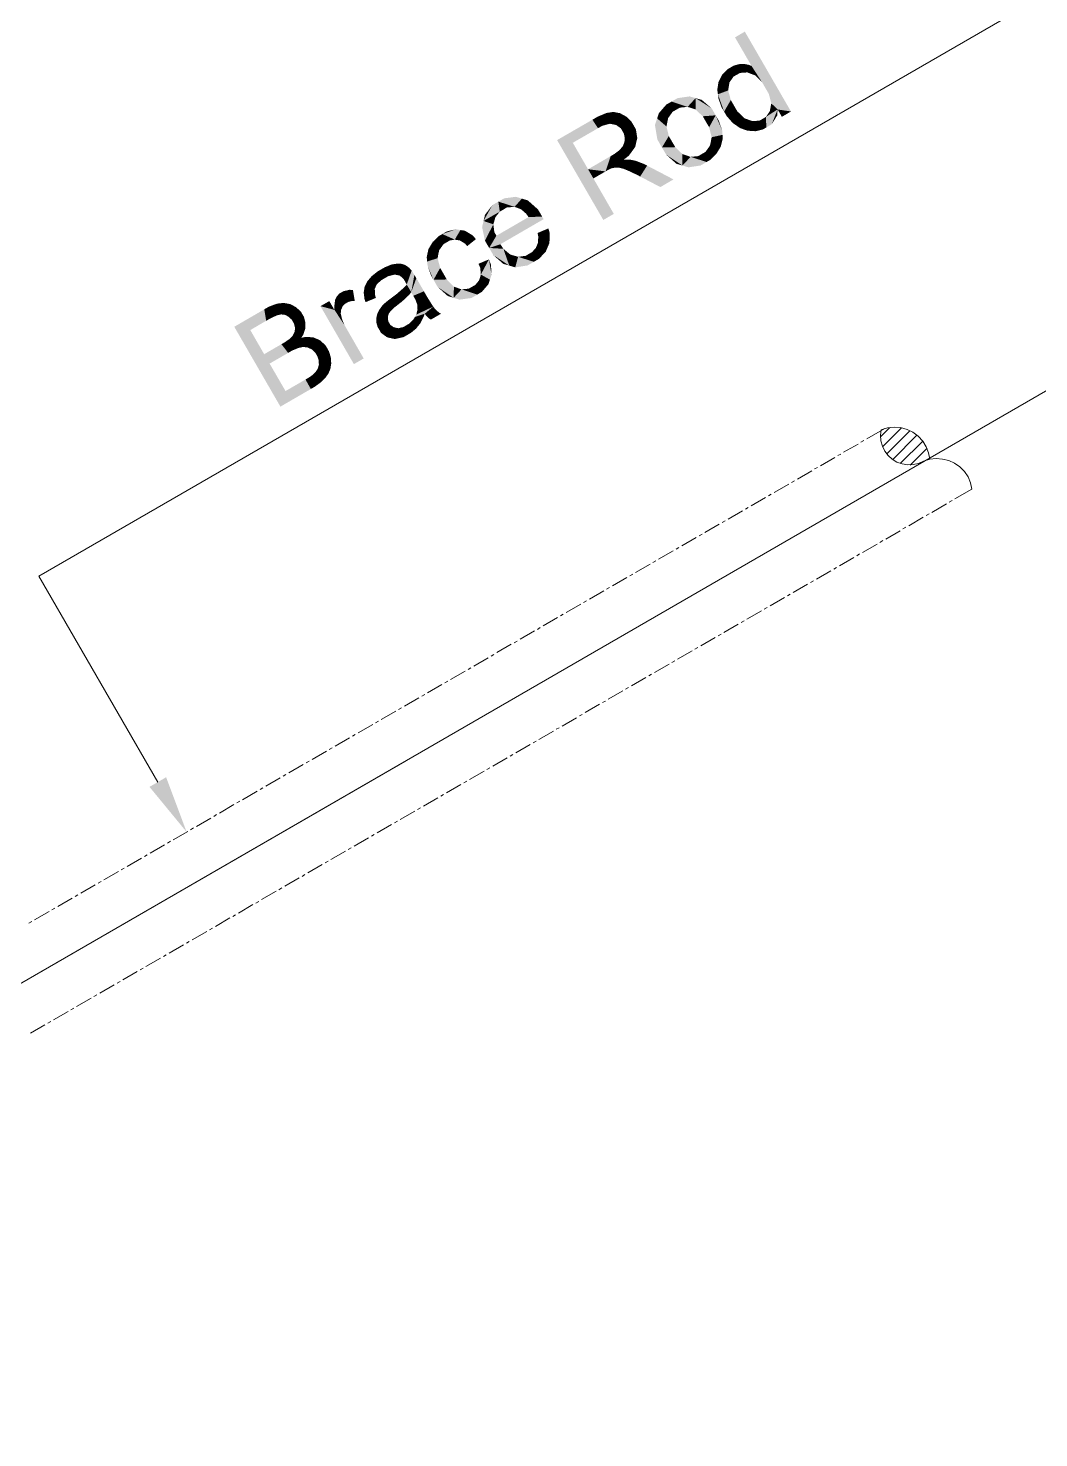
# Model space of a CAD drawing. Header units: millimetres. Extents: x 2 to 579, y 1 to 405.
# Drawn here: x 202.01 to 211.48, y 100.54 to 113.74 of the extents above; entities that cross this region are included whole.
import ezdxf

# ---------------------------------------------------------------- set-up
doc = ezdxf.new("R2010")
doc.units = ezdxf.units.MM
doc.linetypes.add('XKITLINE00', pattern=[0])
doc.layers.add('LinkedObject', color=7, linetype='Continuous', lineweight=0)

# ---------------------------------------------------------------- blocks, each defined once
blk = doc.blocks.new('*A4')
at = {"layer": 'LinkedObject'}
for color, points in [(7, [(208.725, 113.712), (208.788, 113.39), (208.633, 113.658)]), (7, [(208.725, 113.712), (208.889, 113.234), (208.788, 113.39)]), (7, [(208.889, 113.234), (208.725, 113.712), (209.157, 112.964)]), (7, [(208.669, 113.407), (208.68, 113.325), (208.62, 113.393)]), (7, [(208.694, 113.408), (208.68, 113.325), (208.669, 113.407)]), (7, [(208.694, 113.408), (208.748, 113.33), (208.68, 113.325)]), (7, [(208.719, 113.409), (208.748, 113.33), (208.694, 113.408)]), (7, [(208.766, 113.4), (208.748, 113.33), (208.719, 113.409)]), (7, [(208.788, 113.39), (208.748, 113.33), (208.766, 113.4)]), (7, [(208.581, 113.235), (208.478, 113.24), (208.495, 113.273)]), (7, [(208.512, 113.307), (208.618, 113.29), (208.495, 113.273)]), (7, [(208.495, 113.273), (208.618, 113.29), (208.581, 113.235)]), (7, [(208.562, 113.359), (208.618, 113.29), (208.512, 113.307)]), (7, [(208.595, 113.378), (208.618, 113.29), (208.562, 113.359)]), (7, [(208.62, 113.393), (208.68, 113.325), (208.595, 113.378)]), (7, [(208.595, 113.378), (208.68, 113.325), (208.648, 113.307)]), (7, [(208.618, 113.29), (208.595, 113.378), (208.648, 113.307)]), (7, [(208.748, 113.33), (208.788, 113.39), (208.784, 113.316)]), (7, [(208.784, 113.316), (208.788, 113.39), (208.82, 113.303)]), (7, [(208.788, 113.39), (208.889, 113.234), (208.82, 113.303)]), (7, [(208.478, 113.24), (208.575, 113.198), (208.467, 113.166)]), (7, [(208.467, 113.166), (208.575, 113.198), (208.473, 113.125)]), (7, [(208.473, 113.125), (208.575, 113.198), (208.569, 113.161)]), (7, [(208.569, 113.161), (208.531, 112.963), (208.473, 113.125)]), (7, [(208.575, 113.198), (208.478, 113.24), (208.581, 113.235)]), (7, [(208.594, 113.071), (208.531, 112.963), (208.569, 113.161)]), (7, [(208.889, 113.234), (209.157, 112.964), (208.921, 113.178)]), (7, [(208.921, 113.178), (209.157, 112.964), (208.95, 113.128)]), (7, [(208.039, 113.057), (207.904, 112.899), (207.989, 113.028)]), (7, [(208.049, 112.961), (207.904, 112.899), (208.039, 113.057)]), (7, [(207.989, 113.028), (207.904, 112.899), (207.921, 112.949)]), (7, [(208.208, 113.105), (208.039, 113.057), (208.095, 113.089)]), (7, [(208.264, 113.089), (208.039, 113.057), (208.208, 113.105)]), (7, [(208.189, 113.007), (208.039, 113.057), (208.264, 113.089)]), (7, [(208.039, 113.057), (208.117, 113), (208.083, 112.981)]), (7, [(208.117, 113), (208.039, 113.057), (208.189, 113.007)]), (7, [(208.049, 112.961), (208.039, 113.057), (208.083, 112.981)]), (7, [(208.189, 113.007), (208.264, 113.089), (208.227, 112.995)]), (7, [(208.264, 113.089), (208.265, 112.982), (208.227, 112.995)]), (7, [(208.415, 112.993), (208.264, 113.089), (208.321, 113.073)]), (7, [(208.452, 112.928), (208.264, 113.089), (208.415, 112.993)]), (7, [(208.331, 112.919), (208.264, 113.089), (208.452, 112.928)]), (7, [(208.265, 112.982), (208.264, 113.089), (208.331, 112.919)]), (7, [(208.473, 113.125), (208.531, 112.963), (208.478, 113.085)]), (7, [(208.478, 113.085), (208.531, 112.963), (208.507, 113.003)]), (7, [(208.531, 112.963), (208.594, 113.071), (208.625, 113.017)]), (7, [(208.655, 112.965), (208.531, 112.963), (208.625, 113.017)]), (7, [(208.95, 113.128), (209.157, 112.964), (208.973, 113.04)]), (7, [(209.032, 112.983), (208.959, 112.967), (208.966, 113.004)]), (7, [(208.973, 113.04), (209.032, 112.983), (208.966, 113.004)]), (7, [(208.973, 113.04), (209.157, 112.964), (209.032, 112.983)]), (7, [(207.35, 112.807), (206.967, 112.696), (207.298, 112.887)]), (7, [(207.462, 112.955), (207.298, 112.887), (207.43, 112.95)]), (7, [(207.462, 112.849), (207.298, 112.887), (207.462, 112.955)]), (7, [(207.43, 112.95), (207.298, 112.887), (207.348, 112.916)]), (7, [(207.298, 112.887), (207.392, 112.831), (207.35, 112.807)]), (7, [(207.392, 112.831), (207.298, 112.887), (207.462, 112.849)]), (7, [(207.494, 112.96), (207.491, 112.843), (207.462, 112.955)]), (7, [(207.462, 112.955), (207.491, 112.843), (207.462, 112.849)]), (7, [(207.491, 112.843), (207.494, 112.96), (207.521, 112.837)]), (7, [(207.586, 112.932), (207.494, 112.96), (207.556, 112.948)]), (7, [(207.521, 112.837), (207.494, 112.96), (207.586, 112.932)]), (7, [(207.586, 112.932), (207.565, 112.805), (207.521, 112.837)]), (7, [(207.616, 112.915), (207.565, 112.805), (207.586, 112.932)]), (7, [(207.664, 112.868), (207.565, 112.805), (207.616, 112.915)]), (7, [(207.904, 112.899), (207.949, 112.627), (207.883, 112.838)]), (7, [(208.007, 112.902), (207.904, 112.899), (208.049, 112.961)]), (7, [(207.904, 112.899), (208.007, 112.902), (207.999, 112.863)]), (7, [(207.991, 112.824), (207.949, 112.627), (207.904, 112.899)]), (7, [(207.991, 112.824), (207.904, 112.899), (207.999, 112.863)]), (7, [(208.331, 112.919), (208.452, 112.928), (208.36, 112.869)]), (7, [(208.452, 112.928), (208.391, 112.816), (208.36, 112.869)]), (7, [(208.391, 112.816), (208.452, 112.928), (208.414, 112.723)]), (7, [(208.414, 112.723), (208.452, 112.928), (208.516, 112.745)]), (7, [(208.514, 112.784), (208.452, 112.928), (208.482, 112.876)]), (7, [(208.516, 112.745), (208.452, 112.928), (208.514, 112.784)]), (7, [(208.531, 112.963), (208.655, 112.965), (208.555, 112.921)]), (7, [(208.555, 112.921), (208.655, 112.965), (208.612, 112.856)]), (7, [(208.612, 112.856), (208.655, 112.965), (208.646, 112.833)]), (7, [(208.646, 112.833), (208.655, 112.965), (208.722, 112.9)]), (7, [(208.722, 112.9), (208.75, 112.784), (208.646, 112.833)]), (7, [(208.759, 112.887), (208.75, 112.784), (208.722, 112.9)]), (7, [(208.75, 112.784), (208.759, 112.887), (208.787, 112.782)]), (7, [(208.787, 112.782), (208.759, 112.887), (208.796, 112.874)]), (7, [(208.796, 112.874), (208.927, 112.815), (208.787, 112.782)]), (7, [(208.862, 112.878), (208.927, 112.815), (208.796, 112.874)]), (7, [(208.927, 112.815), (208.862, 112.878), (208.892, 112.895)]), (7, [(208.922, 112.913), (208.927, 112.815), (208.892, 112.895)]), (7, [(208.922, 112.913), (209.032, 112.983), (208.927, 112.815)]), (7, [(208.959, 112.967), (209.032, 112.983), (208.922, 112.913)]), (7, [(208.927, 112.815), (209.032, 112.983), (208.977, 112.844)]), (7, [(208.977, 112.844), (209.032, 112.983), (209.029, 112.928)]), (7, [(209.032, 112.983), (209.157, 112.964), (209.072, 112.914)]), (7, [(207.114, 112.671), (206.967, 112.696), (207.35, 112.807)]), (7, [(207.682, 112.837), (207.565, 112.805), (207.664, 112.868)]), (7, [(207.565, 112.805), (207.682, 112.837), (207.58, 112.778)]), (7, [(207.682, 112.837), (207.591, 112.76), (207.58, 112.778)]), (7, [(207.591, 112.76), (207.682, 112.837), (207.6, 112.721)]), (7, [(207.6, 112.721), (207.682, 112.837), (207.708, 112.673)]), (7, [(207.718, 112.715), (207.682, 112.837), (207.705, 112.797)]), (7, [(207.708, 112.673), (207.682, 112.837), (207.718, 112.715)]), (7, [(207.883, 112.838), (207.949, 112.627), (207.906, 112.702)]), (7, [(208.013, 112.734), (207.949, 112.627), (207.991, 112.824)]), (7, [(208.516, 112.745), (208.407, 112.684), (208.414, 112.723)]), (7, [(208.517, 112.706), (208.407, 112.684), (208.516, 112.745)]), (7, [(208.646, 112.833), (208.75, 112.784), (208.679, 112.809)]), (7, [(208.787, 112.782), (208.927, 112.815), (208.825, 112.779)]), (7, [(208.825, 112.779), (208.927, 112.815), (208.895, 112.796)]), (7, [(207.257, 112.423), (207.4, 111.948), (206.967, 112.696)]), (7, [(206.967, 112.696), (207.114, 112.671), (207.257, 112.423)]), (7, [(207.567, 112.621), (207.708, 112.673), (207.552, 112.603)]), (7, [(207.698, 112.631), (207.552, 112.603), (207.708, 112.673)]), (7, [(207.639, 112.55), (207.552, 112.603), (207.698, 112.631)]), (7, [(207.582, 112.639), (207.708, 112.673), (207.567, 112.621)]), (7, [(207.708, 112.673), (207.582, 112.639), (207.598, 112.679)]), (7, [(207.599, 112.7), (207.708, 112.673), (207.598, 112.679)]), (7, [(207.6, 112.721), (207.708, 112.673), (207.599, 112.7)]), (7, [(207.949, 112.627), (208.013, 112.734), (208.043, 112.682)]), (7, [(208.074, 112.63), (207.949, 112.627), (208.043, 112.682)]), (7, [(208.074, 112.63), (208.141, 112.458), (207.949, 112.627)]), (7, [(207.949, 112.627), (208.141, 112.458), (207.989, 112.559)]), (7, [(208.141, 112.565), (208.141, 112.458), (208.074, 112.63)]), (7, [(208.478, 112.6), (208.357, 112.586), (208.399, 112.645)]), (7, [(208.407, 112.684), (208.499, 112.633), (208.399, 112.645)]), (7, [(208.399, 112.645), (208.499, 112.633), (208.478, 112.6)]), (7, [(208.499, 112.633), (208.407, 112.684), (208.517, 112.706)]), (7, [(207.421, 112.403), (207.257, 112.423), (207.469, 112.546)]), (7, [(207.421, 112.403), (207.469, 112.546), (207.44, 112.414)]), (7, [(207.44, 112.414), (207.469, 112.546), (207.469, 112.429)]), (7, [(207.52, 112.439), (207.469, 112.546), (207.503, 112.566)]), (7, [(207.469, 112.429), (207.469, 112.546), (207.478, 112.432)]), (7, [(207.478, 112.432), (207.469, 112.546), (207.491, 112.435)]), (7, [(207.491, 112.435), (207.469, 112.546), (207.52, 112.439)]), (7, [(207.552, 112.603), (207.59, 112.512), (207.503, 112.566)]), (7, [(207.52, 112.439), (207.503, 112.566), (207.535, 112.438)]), (7, [(207.503, 112.566), (207.59, 112.512), (207.535, 112.438)]), (7, [(207.535, 112.438), (207.59, 112.512), (207.55, 112.437)]), (7, [(207.59, 112.512), (207.59, 112.427), (207.55, 112.437)]), (7, [(207.59, 112.512), (207.552, 112.603), (207.639, 112.55)]), (7, [(207.615, 112.514), (207.59, 112.427), (207.59, 112.512)]), (7, [(207.59, 112.427), (207.615, 112.514), (207.614, 112.417)]), (7, [(207.614, 112.417), (207.615, 112.514), (207.638, 112.407)]), (7, [(207.671, 112.509), (207.615, 112.514), (207.655, 112.512)]), (7, [(207.638, 112.407), (207.615, 112.514), (207.671, 112.509)]), (7, [(207.671, 112.509), (207.704, 112.376), (207.638, 112.407)]), (7, [(207.704, 112.502), (207.704, 112.376), (207.671, 112.509)]), (7, [(207.774, 112.475), (207.704, 112.376), (207.704, 112.502)]), (7, [(207.704, 112.376), (207.774, 112.475), (207.745, 112.355)]), (7, [(207.745, 112.355), (207.774, 112.475), (207.81, 112.457)]), (7, [(207.989, 112.559), (208.141, 112.458), (208.085, 112.474)]), (7, [(208.141, 112.458), (208.141, 112.565), (208.179, 112.552)]), (7, [(208.217, 112.539), (208.141, 112.458), (208.179, 112.552)]), (7, [(208.217, 112.539), (208.367, 112.491), (208.141, 112.458)]), (7, [(208.141, 112.458), (208.367, 112.491), (208.197, 112.441)]), (7, [(208.197, 112.441), (208.367, 112.491), (208.31, 112.458)]), (7, [(208.289, 112.546), (208.367, 112.491), (208.217, 112.539)]), (7, [(208.367, 112.491), (208.289, 112.546), (208.323, 112.566)]), (7, [(208.357, 112.586), (208.367, 112.491), (208.323, 112.566)]), (7, [(208.458, 112.566), (208.357, 112.586), (208.478, 112.6)]), (7, [(208.402, 112.511), (208.357, 112.586), (208.458, 112.566)]), (7, [(208.367, 112.491), (208.357, 112.586), (208.402, 112.511)]), (7, [(207.257, 112.423), (207.307, 112.337), (207.4, 111.948)]), (7, [(207.307, 112.337), (207.257, 112.423), (207.421, 112.403)]), (7, [(207.745, 112.355), (207.81, 112.457), (207.934, 112.256)]), (7, [(207.934, 112.256), (207.81, 112.457), (208.057, 112.328)]), (7, [(207.4, 111.948), (207.307, 112.337), (207.498, 112.005)]), (7, [(206.417, 112.12), (206.278, 111.939), (206.361, 112.087)]), (7, [(206.43, 112.026), (206.278, 111.939), (206.417, 112.12)]), (7, [(206.361, 112.087), (206.278, 111.939), (206.292, 111.997)]), (7, [(206.582, 112.165), (206.417, 112.12), (206.472, 112.151)]), (7, [(206.637, 112.148), (206.417, 112.12), (206.582, 112.165)]), (7, [(206.569, 112.071), (206.417, 112.12), (206.637, 112.148)]), (7, [(206.417, 112.12), (206.496, 112.065), (206.462, 112.044)]), (7, [(206.496, 112.065), (206.417, 112.12), (206.569, 112.071)]), (7, [(206.43, 112.026), (206.417, 112.12), (206.462, 112.044)]), (7, [(206.569, 112.071), (206.637, 112.148), (206.606, 112.057)]), (7, [(206.637, 112.148), (206.63, 112.048), (206.606, 112.057)]), (7, [(206.63, 112.048), (206.637, 112.148), (206.677, 112.007)]), (7, [(206.788, 112.047), (206.637, 112.148), (206.693, 112.131)]), (7, [(206.677, 112.007), (206.637, 112.148), (206.788, 112.047)]), (7, [(206.389, 111.974), (206.278, 111.939), (206.43, 112.026)]), (7, [(206.38, 111.941), (206.278, 111.939), (206.389, 111.974)]), (7, [(206.829, 111.976), (206.331, 111.686), (206.827, 111.98)]), (7, [(206.398, 111.8), (206.827, 111.98), (206.331, 111.686)]), (7, [(206.836, 111.963), (206.331, 111.686), (206.829, 111.976)]), (7, [(206.84, 111.955), (206.331, 111.686), (206.836, 111.963)]), (7, [(206.436, 111.721), (206.331, 111.686), (206.84, 111.955)]), (7, [(206.7, 111.975), (206.827, 111.98), (206.398, 111.8)]), (7, [(206.677, 112.007), (206.788, 112.047), (206.7, 111.975)]), (7, [(206.827, 111.98), (206.7, 111.975), (206.788, 112.047)]), (7, [(205.892, 111.816), (205.904, 111.722), (205.857, 111.796)]), (7, [(206.021, 111.861), (205.892, 111.816), (205.936, 111.841)]), (7, [(206.062, 111.854), (205.892, 111.816), (206.021, 111.861)]), (7, [(206.009, 111.764), (205.892, 111.816), (206.062, 111.854)]), (7, [(205.892, 111.816), (205.962, 111.756), (205.939, 111.742)]), (7, [(205.962, 111.756), (205.892, 111.816), (206.009, 111.764)]), (7, [(205.904, 111.722), (205.892, 111.816), (205.939, 111.742)]), (7, [(206.009, 111.764), (206.062, 111.854), (206.033, 111.76)]), (7, [(206.062, 111.854), (206.057, 111.756), (206.033, 111.76)]), (7, [(206.057, 111.756), (206.062, 111.854), (206.104, 111.727)]), (7, [(206.175, 111.805), (206.062, 111.854), (206.103, 111.848)]), (7, [(206.207, 111.769), (206.062, 111.854), (206.175, 111.805)]), (7, [(206.104, 111.727), (206.062, 111.854), (206.207, 111.769)]), (7, [(206.278, 111.939), (206.291, 111.754), (206.265, 111.881)]), (7, [(206.278, 111.939), (206.38, 111.941), (206.37, 111.907)]), (7, [(206.37, 111.907), (206.291, 111.754), (206.278, 111.939)]), (7, [(206.379, 111.837), (206.291, 111.754), (206.37, 111.907)]), (7, [(206.291, 111.754), (206.379, 111.837), (206.398, 111.8)]), (7, [(206.886, 111.869), (206.791, 111.791), (206.784, 111.826)]), (7, [(206.787, 111.732), (206.886, 111.869), (206.895, 111.732)]), (7, [(206.791, 111.791), (206.886, 111.869), (206.787, 111.732)]), (7, [(206.895, 111.732), (206.886, 111.869), (206.899, 111.821)]), (7, [(205.863, 111.665), (205.762, 111.675), (205.782, 111.708)]), (7, [(205.802, 111.742), (205.904, 111.722), (205.782, 111.708)]), (7, [(205.782, 111.708), (205.904, 111.722), (205.863, 111.665)]), (7, [(205.857, 111.796), (205.904, 111.722), (205.802, 111.742)]), (7, [(206.104, 111.727), (206.207, 111.769), (206.126, 111.704)]), (7, [(206.398, 111.8), (206.331, 111.686), (206.291, 111.754)]), (7, [(206.464, 111.678), (206.331, 111.686), (206.436, 111.721)]), (7, [(206.331, 111.686), (206.519, 111.521), (206.369, 111.62)]), (7, [(206.464, 111.678), (206.519, 111.521), (206.331, 111.686)]), (7, [(206.731, 111.646), (206.878, 111.692), (206.75, 111.556)]), (7, [(206.767, 111.685), (206.878, 111.692), (206.731, 111.646)]), (7, [(206.75, 111.556), (206.878, 111.692), (206.797, 111.584)]), (7, [(206.777, 111.708), (206.895, 111.732), (206.767, 111.685)]), (7, [(206.878, 111.692), (206.767, 111.685), (206.895, 111.732)]), (7, [(206.787, 111.732), (206.895, 111.732), (206.777, 111.708)]), (7, [(206.797, 111.584), (206.878, 111.692), (206.861, 111.651)]), (7, [(205.762, 111.675), (205.855, 111.628), (205.746, 111.6)]), (7, [(205.746, 111.6), (205.855, 111.628), (205.75, 111.559)]), (7, [(205.75, 111.559), (205.855, 111.628), (205.848, 111.59)]), (7, [(205.848, 111.59), (205.81, 111.388), (205.75, 111.559)]), (7, [(205.75, 111.559), (205.81, 111.388), (205.755, 111.517)]), (7, [(205.855, 111.628), (205.762, 111.675), (205.863, 111.665)]), (7, [(205.872, 111.499), (205.81, 111.388), (205.848, 111.59)]), (7, [(206.329, 111.579), (206.247, 111.501), (206.231, 111.538)]), (7, [(206.247, 111.501), (206.329, 111.579), (206.253, 111.437)]), (7, [(206.253, 111.437), (206.329, 111.579), (206.338, 111.389)]), (7, [(206.353, 111.433), (206.329, 111.579), (206.348, 111.528)]), (7, [(206.338, 111.389), (206.329, 111.579), (206.353, 111.433)]), (7, [(206.369, 111.62), (206.519, 111.521), (206.463, 111.537)]), (7, [(206.529, 111.624), (206.519, 111.521), (206.464, 111.678)]), (7, [(206.519, 111.521), (206.529, 111.624), (206.575, 111.504)]), (7, [(206.565, 111.614), (206.575, 111.504), (206.529, 111.624)]), (7, [(206.602, 111.603), (206.575, 111.504), (206.565, 111.614)]), (7, [(206.602, 111.603), (206.75, 111.556), (206.575, 111.504)]), (7, [(206.575, 111.504), (206.75, 111.556), (206.69, 111.522)]), (7, [(206.672, 111.612), (206.75, 111.556), (206.602, 111.603)]), (7, [(206.706, 111.632), (206.75, 111.556), (206.672, 111.612)]), (7, [(206.731, 111.646), (206.75, 111.556), (206.706, 111.632)]), (7, [(205.286, 111.466), (205.209, 111.396), (205.23, 111.421)]), (7, [(205.319, 111.383), (205.209, 111.396), (205.286, 111.466)]), (7, [(205.321, 111.486), (205.386, 111.422), (205.286, 111.466)]), (7, [(205.319, 111.383), (205.286, 111.466), (205.352, 111.402)]), (7, [(205.352, 111.402), (205.286, 111.466), (205.386, 111.422)]), (7, [(205.443, 111.535), (205.321, 111.486), (205.417, 111.531)]), (7, [(205.448, 111.437), (205.321, 111.486), (205.443, 111.535)]), (7, [(205.417, 111.531), (205.321, 111.486), (205.356, 111.506)]), (7, [(205.386, 111.422), (205.321, 111.486), (205.448, 111.437)]), (7, [(205.514, 111.537), (205.443, 111.535), (205.47, 111.539)]), (7, [(205.531, 111.531), (205.443, 111.535), (205.514, 111.537)]), (7, [(205.448, 111.437), (205.443, 111.535), (205.474, 111.431)]), (7, [(205.474, 111.431), (205.443, 111.535), (205.494, 111.427)]), (7, [(205.443, 111.535), (205.53, 111.395), (205.494, 111.427)]), (7, [(205.531, 111.531), (205.53, 111.395), (205.443, 111.535)]), (7, [(205.548, 111.524), (205.53, 111.395), (205.531, 111.531)]), (7, [(205.581, 111.501), (205.53, 111.395), (205.548, 111.524)]), (7, [(205.596, 111.485), (205.53, 111.395), (205.581, 111.501)]), (7, [(205.53, 111.395), (205.596, 111.485), (205.605, 111.474)]), (7, [(205.53, 111.395), (205.605, 111.474), (205.546, 111.367)]), (7, [(205.546, 111.367), (205.605, 111.474), (205.547, 111.365)]), (7, [(205.547, 111.365), (205.605, 111.474), (205.554, 111.353)]), (7, [(205.554, 111.353), (205.605, 111.474), (205.559, 111.343)]), (7, [(205.559, 111.343), (205.605, 111.474), (205.601, 111.272)]), (7, [(205.631, 111.433), (205.601, 111.272), (205.605, 111.474)]), (7, [(205.649, 111.403), (205.601, 111.272), (205.631, 111.433)]), (7, [(205.755, 111.517), (205.81, 111.388), (205.785, 111.432)]), (7, [(205.81, 111.388), (205.872, 111.499), (205.903, 111.445)]), (7, [(205.934, 111.391), (205.81, 111.388), (205.903, 111.445)]), (7, [(206.253, 111.437), (206.338, 111.389), (206.245, 111.41)]), (7, [(205.023, 111.294), (204.944, 111.268), (204.967, 111.281)]), (7, [(205.055, 111.293), (204.944, 111.268), (205.023, 111.294)]), (7, [(205.05, 111.19), (204.944, 111.268), (205.055, 111.293)]), (7, [(205.05, 111.19), (205.055, 111.293), (205.072, 111.19)]), (7, [(205.16, 111.294), (205.173, 111.178), (205.156, 111.269)]), (7, [(205.269, 111.324), (205.16, 111.294), (205.278, 111.344)]), (7, [(205.164, 111.32), (205.278, 111.344), (205.16, 111.294)]), (7, [(205.26, 111.304), (205.16, 111.294), (205.269, 111.324)]), (7, [(205.26, 111.304), (205.173, 111.178), (205.16, 111.294)]), (7, [(205.188, 111.371), (205.278, 111.344), (205.164, 111.32)]), (7, [(205.261, 111.251), (205.173, 111.178), (205.26, 111.304)]), (7, [(205.209, 111.396), (205.278, 111.344), (205.188, 111.371)]), (7, [(205.278, 111.344), (205.209, 111.396), (205.319, 111.383)]), (7, [(205.538, 111.319), (205.601, 111.272), (205.466, 111.256)]), (7, [(205.559, 111.343), (205.601, 111.272), (205.538, 111.319)]), (7, [(205.649, 111.403), (205.62, 111.238), (205.601, 111.272)]), (7, [(205.72, 111.28), (205.62, 111.238), (205.649, 111.403)]), (7, [(205.934, 111.391), (205.998, 111.219), (205.81, 111.388)]), (7, [(205.81, 111.388), (205.998, 111.219), (205.849, 111.32)]), (7, [(205.849, 111.32), (205.998, 111.219), (205.943, 111.236)]), (7, [(206.001, 111.323), (205.998, 111.219), (205.934, 111.391)]), (7, [(205.998, 111.219), (206.001, 111.323), (206.036, 111.311)]), (7, [(206.072, 111.298), (205.998, 111.219), (206.036, 111.311)]), (7, [(206.072, 111.298), (206.219, 111.249), (205.998, 111.219)]), (7, [(206.14, 111.305), (206.219, 111.249), (206.072, 111.298)]), (7, [(206.219, 111.249), (206.14, 111.305), (206.174, 111.324)]), (7, [(206.201, 111.34), (206.219, 111.249), (206.174, 111.324)]), (7, [(206.201, 111.34), (206.338, 111.389), (206.219, 111.249)]), (7, [(206.236, 111.382), (206.338, 111.389), (206.201, 111.34)]), (7, [(206.219, 111.249), (206.338, 111.389), (206.263, 111.275)]), (7, [(206.338, 111.389), (206.236, 111.382), (206.245, 111.41)]), (7, [(206.263, 111.275), (206.338, 111.389), (206.323, 111.345)]), (7, [(204.343, 111.164), (204.344, 111.055), (204.267, 111.136)]), (7, [(204.383, 111.064), (204.343, 111.164), (204.375, 111.168)]), (7, [(204.344, 111.055), (204.343, 111.164), (204.363, 111.059)]), (7, [(204.363, 111.059), (204.343, 111.164), (204.383, 111.064)]), (7, [(204.408, 111.171), (204.42, 111.059), (204.375, 111.168)]), (7, [(204.375, 111.168), (204.42, 111.059), (204.383, 111.064)]), (7, [(204.469, 111.16), (204.42, 111.059), (204.408, 111.171)]), (7, [(204.497, 111.145), (204.42, 111.059), (204.469, 111.16)]), (7, [(204.882, 111.106), (204.751, 111.141), (204.834, 111.188)]), (7, [(204.888, 111.199), (204.882, 111.106), (204.881, 111.144)]), (7, [(204.896, 111.216), (204.882, 111.106), (204.888, 111.199)]), (7, [(204.979, 111.162), (204.882, 111.106), (204.896, 111.216)]), (7, [(204.957, 111.137), (204.882, 111.106), (204.979, 111.162)]), (7, [(204.904, 111.233), (204.994, 111.17), (204.896, 111.216)]), (7, [(204.896, 111.216), (204.994, 111.17), (204.979, 111.162)]), (7, [(204.928, 111.259), (204.994, 111.17), (204.904, 111.233)]), (7, [(204.944, 111.268), (204.994, 111.17), (204.928, 111.259)]), (7, [(204.944, 111.268), (205.011, 111.18), (204.994, 111.17)]), (7, [(205.011, 111.18), (204.944, 111.268), (205.05, 111.19)]), (7, [(205.156, 111.269), (205.173, 111.178), (205.163, 111.21)]), (7, [(205.173, 111.178), (205.261, 111.251), (205.27, 111.218)]), (7, [(205.34, 111.156), (205.393, 111.074), (205.325, 111.14)]), (7, [(205.352, 111.168), (205.411, 111.097), (205.34, 111.156)]), (7, [(205.393, 111.074), (205.34, 111.156), (205.402, 111.086)]), (7, [(205.402, 111.086), (205.34, 111.156), (205.411, 111.097)]), (7, [(205.389, 111.198), (205.445, 111.13), (205.352, 111.168)]), (7, [(205.352, 111.168), (205.445, 111.13), (205.411, 111.097)]), (7, [(205.414, 111.217), (205.471, 111.15), (205.389, 111.198)]), (7, [(205.389, 111.198), (205.471, 111.15), (205.445, 111.13)]), (7, [(205.466, 111.256), (205.517, 111.186), (205.414, 111.217)]), (7, [(205.414, 111.217), (205.517, 111.186), (205.471, 111.15)]), (7, [(205.466, 111.256), (205.601, 111.272), (205.517, 111.186)]), (7, [(205.517, 111.186), (205.601, 111.272), (205.582, 111.247)]), (7, [(205.72, 111.28), (205.638, 111.207), (205.62, 111.238)]), (7, [(205.638, 111.207), (205.72, 111.28), (205.657, 111.157)]), (7, [(205.649, 111.062), (205.757, 111.216), (205.807, 111.137)]), (7, [(205.66, 111.111), (205.757, 111.216), (205.649, 111.062)]), (7, [(205.657, 111.157), (205.72, 111.28), (205.757, 111.216)]), (7, [(205.757, 111.216), (205.658, 111.137), (205.657, 111.157)]), (7, [(205.658, 111.137), (205.757, 111.216), (205.66, 111.111)]), (7, [(205.998, 111.219), (206.219, 111.249), (206.053, 111.202)]), (7, [(206.053, 111.202), (206.219, 111.249), (206.163, 111.217)]), (7, [(204.243, 111.004), (203.944, 110.948), (204.225, 111.111)]), (7, [(204.267, 111.136), (204.344, 111.055), (204.225, 111.111)]), (7, [(204.225, 111.111), (204.344, 111.055), (204.284, 111.027)]), (7, [(204.243, 111.004), (204.225, 111.111), (204.284, 111.027)]), (7, [(204.42, 111.059), (204.497, 111.145), (204.437, 111.05)]), (7, [(204.497, 111.145), (204.454, 111.041), (204.437, 111.05)]), (7, [(204.454, 111.041), (204.497, 111.145), (204.482, 111.014)]), (7, [(204.482, 111.014), (204.497, 111.145), (204.583, 111.063)]), (7, [(204.583, 111.063), (204.493, 110.995), (204.482, 111.014)]), (7, [(204.493, 110.995), (204.583, 111.063), (204.504, 110.975)]), (7, [(204.568, 111.089), (204.497, 111.145), (204.525, 111.129)]), (7, [(204.583, 111.063), (204.497, 111.145), (204.568, 111.089)]), (7, [(204.504, 110.975), (204.583, 111.063), (204.513, 110.937)]), (7, [(204.513, 110.937), (204.583, 111.063), (204.609, 110.957)]), (7, [(204.61, 110.986), (204.583, 111.063), (204.597, 111.039)]), (7, [(204.609, 110.957), (204.583, 111.063), (204.61, 110.986)]), (7, [(204.751, 111.141), (204.882, 111.106), (205.064, 110.598)]), (7, [(204.951, 111.121), (204.882, 111.106), (204.957, 111.137)]), (7, [(204.944, 111.105), (204.882, 111.106), (204.951, 111.121)]), (7, [(204.976, 110.964), (205.156, 110.651), (204.882, 111.106)]), (7, [(204.976, 110.964), (204.882, 111.106), (204.952, 111.022)]), (7, [(204.952, 111.022), (204.882, 111.106), (204.946, 111.051)]), (7, [(204.946, 111.051), (204.882, 111.106), (204.941, 111.07)]), (7, [(204.941, 111.07), (204.882, 111.106), (204.944, 111.105)]), (7, [(205.064, 110.598), (204.882, 111.106), (205.156, 110.651)]), (7, [(205.283, 111.07), (205.383, 111.035), (205.274, 111.029)]), (7, [(205.274, 111.029), (205.383, 111.035), (205.275, 111.008)]), (7, [(205.275, 111.008), (205.383, 111.035), (205.382, 111.021)]), (7, [(205.382, 111.021), (205.299, 110.925), (205.275, 111.008)]), (7, [(205.384, 111.048), (205.283, 111.07), (205.292, 111.088)]), (7, [(205.383, 111.035), (205.283, 111.07), (205.384, 111.048)]), (7, [(205.301, 111.106), (205.393, 111.074), (205.292, 111.088)]), (7, [(205.292, 111.088), (205.393, 111.074), (205.384, 111.048)]), (7, [(205.388, 110.996), (205.299, 110.925), (205.382, 111.021)]), (7, [(205.325, 111.14), (205.393, 111.074), (205.301, 111.106)]), (7, [(205.728, 111.07), (205.621, 111.015), (205.635, 111.039)]), (7, [(205.714, 111.034), (205.621, 111.015), (205.728, 111.07)]), (7, [(205.683, 110.975), (205.621, 111.015), (205.714, 111.034)]), (7, [(205.807, 111.137), (205.728, 111.07), (205.635, 111.039)]), (7, [(205.649, 111.062), (205.807, 111.137), (205.635, 111.039)]), (7, [(205.728, 111.07), (205.807, 111.137), (205.741, 111.052)]), (7, [(205.741, 111.052), (205.807, 111.137), (205.819, 111.122)]), (7, [(205.819, 111.122), (205.769, 111.025), (205.741, 111.052)]), (7, [(205.832, 111.106), (205.769, 111.025), (205.819, 111.122)]), (7, [(205.832, 111.106), (205.785, 111.015), (205.769, 111.025)]), (7, [(205.863, 111.08), (205.785, 111.015), (205.832, 111.106)]), (7, [(205.785, 111.015), (205.863, 111.08), (205.88, 111.07)]), (7, [(204.094, 110.917), (203.944, 110.948), (204.243, 111.004)]), (7, [(203.944, 110.948), (204.275, 110.603), (204.376, 110.2)]), (7, [(204.224, 110.691), (204.275, 110.603), (203.944, 110.948)]), (7, [(203.944, 110.948), (204.094, 110.917), (204.224, 110.691)]), (7, [(204.509, 110.9), (204.589, 110.872), (204.491, 110.865)]), (7, [(204.609, 110.957), (204.509, 110.9), (204.513, 110.937)]), (7, [(204.609, 110.929), (204.509, 110.9), (204.609, 110.957)]), (7, [(204.589, 110.872), (204.509, 110.9), (204.609, 110.929)]), (7, [(205.275, 111.008), (205.299, 110.925), (205.275, 110.986)]), (7, [(205.275, 110.986), (205.299, 110.925), (205.287, 110.944)]), (7, [(205.299, 110.925), (205.388, 110.996), (205.395, 110.984)]), (7, [(205.406, 110.965), (205.299, 110.925), (205.395, 110.984)]), (7, [(205.299, 110.925), (205.406, 110.965), (205.318, 110.891)]), (7, [(205.318, 110.891), (205.406, 110.965), (205.375, 110.849)]), (7, [(205.375, 110.849), (205.406, 110.965), (205.411, 110.841)]), (7, [(205.411, 110.841), (205.406, 110.965), (205.438, 110.943)]), (7, [(205.438, 110.943), (205.448, 110.833), (205.411, 110.841)]), (7, [(205.458, 110.939), (205.448, 110.833), (205.438, 110.943)]), (7, [(205.479, 110.934), (205.448, 110.833), (205.458, 110.939)]), (7, [(205.448, 110.833), (205.479, 110.934), (205.529, 110.851)]), (7, [(205.573, 110.876), (205.479, 110.934), (205.527, 110.945)]), (7, [(205.529, 110.851), (205.479, 110.934), (205.573, 110.876)]), (7, [(205.554, 110.961), (205.6, 110.892), (205.527, 110.945)]), (7, [(205.527, 110.945), (205.6, 110.892), (205.573, 110.876)]), (7, [(205.58, 110.976), (205.6, 110.892), (205.554, 110.961)]), (7, [(205.664, 110.953), (205.58, 110.976), (205.621, 111.015)]), (7, [(205.646, 110.93), (205.58, 110.976), (205.664, 110.953)]), (7, [(205.6, 110.892), (205.58, 110.976), (205.646, 110.93)]), (7, [(205.664, 110.953), (205.621, 111.015), (205.683, 110.975)]), (7, [(204.448, 110.703), (204.224, 110.691), (204.386, 110.785)]), (7, [(204.484, 110.724), (204.386, 110.785), (204.419, 110.804)]), (7, [(204.448, 110.703), (204.386, 110.785), (204.484, 110.724)]), (7, [(204.419, 110.804), (204.571, 110.844), (204.484, 110.724)]), (7, [(204.464, 110.836), (204.571, 110.844), (204.419, 110.804)]), (7, [(204.476, 110.848), (204.589, 110.872), (204.464, 110.836)]), (7, [(204.571, 110.844), (204.464, 110.836), (204.589, 110.872)]), (7, [(204.491, 110.865), (204.589, 110.872), (204.476, 110.848)]), (7, [(204.484, 110.724), (204.571, 110.844), (204.543, 110.749)]), (7, [(204.571, 110.844), (204.588, 110.759), (204.543, 110.749)]), (7, [(204.682, 110.849), (204.571, 110.844), (204.61, 110.853)]), (7, [(204.63, 110.754), (204.571, 110.844), (204.682, 110.849)]), (7, [(204.588, 110.759), (204.571, 110.844), (204.63, 110.754)]), (7, [(204.63, 110.754), (204.682, 110.849), (204.65, 110.745)]), (7, [(204.65, 110.745), (204.682, 110.849), (204.67, 110.736)]), (7, [(204.67, 110.736), (204.682, 110.849), (204.714, 110.836)]), (7, [(204.714, 110.836), (204.702, 110.706), (204.67, 110.736)]), (7, [(204.746, 110.822), (204.702, 110.706), (204.714, 110.836)]), (7, [(204.797, 110.776), (204.702, 110.706), (204.746, 110.822)]), (7, [(204.816, 110.744), (204.702, 110.706), (204.797, 110.776)]), (7, [(204.275, 110.603), (204.224, 110.691), (204.448, 110.703)]), (7, [(204.702, 110.706), (204.816, 110.744), (204.714, 110.685)]), (7, [(204.816, 110.744), (204.724, 110.667), (204.714, 110.685)]), (7, [(204.724, 110.667), (204.816, 110.744), (204.735, 110.631)]), (7, [(204.735, 110.631), (204.816, 110.744), (204.85, 110.633)]), (7, [(204.85, 110.633), (204.736, 110.595), (204.735, 110.631)]), (7, [(204.852, 110.604), (204.736, 110.595), (204.85, 110.633)]), (7, [(204.848, 110.662), (204.816, 110.744), (204.831, 110.717)]), (7, [(204.85, 110.633), (204.816, 110.744), (204.848, 110.662)]), (7, [(204.376, 110.2), (204.275, 110.603), (204.424, 110.346)]), (7, [(204.676, 110.496), (204.754, 110.427), (204.667, 110.489)]), (7, [(204.775, 110.447), (204.676, 110.496), (204.691, 110.509)]), (7, [(204.754, 110.427), (204.676, 110.496), (204.775, 110.447)]), (7, [(204.714, 110.536), (204.826, 110.51), (204.691, 110.509)]), (7, [(204.691, 110.509), (204.826, 110.51), (204.775, 110.447)]), (7, [(204.835, 110.532), (204.714, 110.536), (204.729, 110.564)]), (7, [(204.826, 110.51), (204.714, 110.536), (204.835, 110.532)]), (7, [(204.736, 110.595), (204.844, 110.553), (204.729, 110.564)]), (7, [(204.729, 110.564), (204.844, 110.553), (204.835, 110.532)]), (7, [(204.844, 110.553), (204.736, 110.595), (204.852, 110.604)]), (7, [(204.775, 110.447), (204.826, 110.51), (204.796, 110.468)]), (7, [(204.424, 110.346), (204.661, 110.365), (204.376, 110.2)]), (7, [(204.611, 110.454), (204.661, 110.365), (204.424, 110.346)]), (7, [(204.635, 110.468), (204.697, 110.386), (204.611, 110.454)]), (7, [(204.611, 110.454), (204.697, 110.386), (204.661, 110.365)]), (7, [(204.667, 110.489), (204.754, 110.427), (204.635, 110.468)]), (7, [(204.635, 110.468), (204.754, 110.427), (204.697, 110.386)]), (6, [(203.15, 106.639), (203.306, 106.729), (203.498, 106.216)])]:
    blk.add_hatch(color=color, dxfattribs=at).paths.add_polyline_path(points, flags=17)
at = {"layer": 'LinkedObject', "color": 6, "linetype": 'XKITLINE00', "lineweight": 0}
for p, q in [((202.114, 108.611), (211.274, 113.904)), ((199.855, 103.591), (214.676, 112.157)), ((203.228, 106.684), (202.114, 108.611))]:
    blk.add_line(p, q, dxfattribs=at)
at = {"layer": 'LinkedObject', "color": 9, "linetype": 'XKITLINE00', "lineweight": 0}
for p, q in [((209.866, 109.897), (210.035, 109.995)), ((209.65, 109.772), (209.785, 109.85)), ((209.812, 109.866), (209.839, 109.882)), ((209.433, 109.647), (209.569, 109.725)), ((209.596, 109.741), (209.623, 109.756)), ((209.217, 109.522), (209.352, 109.6)), ((209.379, 109.616), (209.406, 109.631)), ((209.001, 109.397), (209.136, 109.475)), ((209.163, 109.491), (209.19, 109.506)), ((208.784, 109.272), (208.919, 109.35)), ((208.946, 109.365), (208.973, 109.381)), ((210.639, 109.304), (210.666, 109.32)), ((210.693, 109.336), (210.852, 109.427)), ((208.568, 109.147), (208.703, 109.225)), ((208.73, 109.24), (208.757, 109.256)), ((210.423, 109.179), (210.45, 109.195)), ((210.477, 109.21), (210.612, 109.289)), ((208.351, 109.021), (208.486, 109.1)), ((208.514, 109.115), (208.541, 109.131)), ((210.206, 109.054), (210.233, 109.07)), ((210.26, 109.085), (210.396, 109.164)), ((208.135, 108.896), (208.27, 108.975)), ((208.297, 108.99), (208.324, 109.006)), ((209.827, 108.835), (209.963, 108.913)), ((209.99, 108.929), (210.017, 108.945)), ((210.044, 108.96), (210.179, 109.038)), ((207.918, 108.771), (208.054, 108.849)), ((208.081, 108.865), (208.108, 108.881)), ((209.611, 108.71), (209.746, 108.788)), ((209.773, 108.804), (209.8, 108.82)), ((207.702, 108.646), (207.837, 108.724)), ((207.864, 108.74), (207.891, 108.756)), ((209.395, 108.585), (209.53, 108.663)), ((209.557, 108.679), (209.584, 108.694)), ((207.485, 108.521), (207.621, 108.599)), ((207.648, 108.615), (207.675, 108.631)), ((209.178, 108.46), (209.313, 108.538)), ((209.34, 108.554), (209.367, 108.569)), ((207.269, 108.396), (207.404, 108.474)), ((207.431, 108.49), (207.458, 108.505)), ((208.962, 108.335), (209.097, 108.413)), ((209.124, 108.429), (209.151, 108.444)), ((206.998, 108.24), (207.025, 108.255)), ((207.053, 108.271), (207.188, 108.349)), ((207.215, 108.365), (207.242, 108.38)), ((208.745, 108.21), (208.88, 108.288)), ((208.907, 108.303), (208.935, 108.319)), ((206.782, 108.114), (206.809, 108.13)), ((206.836, 108.146), (206.971, 108.224)), ((208.529, 108.085), (208.664, 108.163)), ((208.691, 108.178), (208.718, 108.194)), ((206.565, 107.989), (206.593, 108.005)), ((206.62, 108.021), (206.755, 108.099)), ((208.312, 107.959), (208.448, 108.038)), ((208.475, 108.053), (208.502, 108.069)), ((206.349, 107.864), (206.376, 107.88)), ((206.403, 107.896), (206.538, 107.974)), ((208.096, 107.834), (208.231, 107.913)), ((208.258, 107.928), (208.285, 107.944)), ((205.97, 107.645), (206.106, 107.724)), ((206.133, 107.739), (206.16, 107.755)), ((206.187, 107.77), (206.322, 107.849)), ((207.879, 107.709), (208.015, 107.787)), ((208.042, 107.803), (208.069, 107.819)), ((205.754, 107.52), (205.889, 107.598)), ((205.916, 107.614), (205.943, 107.63)), ((207.663, 107.584), (207.798, 107.662)), ((207.825, 107.678), (207.852, 107.694)), ((205.537, 107.395), (205.673, 107.473)), ((205.7, 107.489), (205.727, 107.505)), ((207.446, 107.459), (207.582, 107.537)), ((207.609, 107.553), (207.636, 107.569)), ((205.321, 107.27), (205.456, 107.348)), ((205.483, 107.364), (205.51, 107.38)), ((207.23, 107.334), (207.365, 107.412)), ((207.392, 107.428), (207.419, 107.443)), ((205.104, 107.145), (205.24, 107.223)), ((205.267, 107.239), (205.294, 107.254)), ((206.959, 107.178), (206.987, 107.193)), ((207.014, 107.209), (207.149, 107.287)), ((207.176, 107.303), (207.203, 107.318)), ((204.888, 107.02), (205.023, 107.098)), ((205.05, 107.114), (205.077, 107.129)), ((206.743, 107.052), (206.77, 107.068)), ((206.797, 107.084), (206.932, 107.162)), ((204.672, 106.895), (204.807, 106.973)), ((204.834, 106.989), (204.861, 107.004)), ((206.527, 106.927), (206.554, 106.943)), ((206.581, 106.959), (206.716, 107.037)), ((205.541, 106.878), (194.581, 100.543)), ((204.455, 106.77), (204.59, 106.848)), ((204.617, 106.863), (204.645, 106.879)), ((206.31, 106.802), (206.337, 106.818)), ((206.364, 106.834), (206.5, 106.912)), ((204.239, 106.645), (204.374, 106.723)), ((204.401, 106.738), (204.428, 106.754)), ((206.094, 106.677), (206.121, 106.693)), ((206.148, 106.708), (206.283, 106.787)), ((204.022, 106.519), (204.157, 106.598)), ((204.185, 106.613), (204.212, 106.629)), ((205.715, 106.458), (205.85, 106.536)), ((205.877, 106.552), (205.904, 106.568)), ((205.931, 106.583), (206.067, 106.662)), ((203.806, 106.394), (203.941, 106.473)), ((203.968, 106.488), (203.995, 106.504)), ((205.498, 106.333), (205.634, 106.411)), ((205.661, 106.427), (205.688, 106.443)), ((203.589, 106.269), (203.725, 106.347)), ((203.752, 106.363), (203.779, 106.379)), ((205.282, 106.208), (205.417, 106.286)), ((205.444, 106.302), (205.471, 106.318)), ((203.373, 106.144), (203.508, 106.222)), ((203.535, 106.238), (203.562, 106.254)), ((205.066, 106.083), (205.201, 106.161)), ((205.228, 106.177), (205.255, 106.192)), ((203.156, 106.019), (203.292, 106.097)), ((203.319, 106.113), (203.346, 106.129)), ((204.849, 105.958), (204.984, 106.036)), ((205.011, 106.052), (205.038, 106.067)), ((202.886, 105.863), (202.913, 105.878)), ((202.94, 105.894), (203.075, 105.972)), ((203.102, 105.988), (203.129, 106.003)), ((204.633, 105.833), (204.768, 105.911)), ((204.795, 105.927), (204.822, 105.942)), ((202.669, 105.738), (202.696, 105.753)), ((202.724, 105.769), (202.859, 105.847)), ((204.416, 105.708), (204.551, 105.786)), ((204.579, 105.801), (204.606, 105.817)), ((202.453, 105.612), (202.48, 105.628)), ((202.507, 105.644), (202.642, 105.722)), ((204.2, 105.583), (204.335, 105.661)), ((204.362, 105.676), (204.389, 105.692)), ((202.237, 105.487), (202.264, 105.503)), ((202.291, 105.519), (202.426, 105.597)), ((203.983, 105.457), (204.119, 105.536)), ((204.146, 105.551), (204.173, 105.567)), ((202.02, 105.362), (202.047, 105.378)), ((202.074, 105.394), (202.209, 105.472)), ((203.767, 105.332), (203.902, 105.411)), ((203.929, 105.426), (203.956, 105.442)), ((203.55, 105.207), (203.686, 105.285)), ((203.713, 105.301), (203.74, 105.317)), ((203.334, 105.082), (203.469, 105.16)), ((203.496, 105.176), (203.523, 105.192)), ((203.117, 104.957), (203.253, 105.035)), ((203.28, 105.051), (203.307, 105.067)), ((202.901, 104.832), (203.036, 104.91)), ((203.063, 104.926), (203.09, 104.941)), ((202.63, 104.676), (202.658, 104.691)), ((202.685, 104.707), (202.82, 104.785)), ((202.847, 104.801), (202.874, 104.816)), ((202.414, 104.55), (202.441, 104.566)), ((202.468, 104.582), (202.603, 104.66)), ((202.198, 104.425), (202.225, 104.441)), ((202.252, 104.457), (202.387, 104.535)), ((202.035, 104.332), (202.171, 104.41))]:
    blk.add_line(p, q, dxfattribs=at)
at = {"layer": 'LinkedObject', "color": 3, "linetype": 'XKITLINE00', "lineweight": 0}
for p, q in [((210.002, 109.983), (209.996, 109.932)), ((210.061, 110.001), (210.002, 109.983)), ((210.123, 110.008), (210.061, 110.001)), ((210.184, 110.003), (210.123, 110.008)), ((210.244, 109.987), (210.184, 110.003)), ((210.299, 109.96), (210.244, 109.987)), ((209.996, 109.932), (210, 109.88)), ((210, 109.88), (210.013, 109.83)), ((210.349, 109.923), (210.299, 109.96)), ((210.391, 109.877), (210.349, 109.923)), ((210.423, 109.825), (210.391, 109.877)), ((210.013, 109.83), (210.036, 109.784)), ((210.036, 109.784), (210.067, 109.743)), ((210.067, 109.743), (210.106, 109.708)), ((210.106, 109.708), (210.15, 109.681)), ((210.457, 109.707), (210.399, 109.689)), ((210.446, 109.768), (210.423, 109.825)), ((210.457, 109.707), (210.446, 109.768)), ((210.516, 109.714), (210.457, 109.707)), ((210.577, 109.709), (210.516, 109.714)), ((210.635, 109.695), (210.577, 109.709)), ((210.15, 109.681), (210.198, 109.664)), ((210.198, 109.664), (210.25, 109.655)), ((210.25, 109.655), (210.301, 109.657)), ((210.301, 109.657), (210.352, 109.668)), ((210.352, 109.668), (210.399, 109.689)), ((210.69, 109.669), (210.635, 109.695)), ((210.739, 109.635), (210.69, 109.669)), ((210.781, 109.591), (210.739, 109.635)), ((210.815, 109.541), (210.781, 109.591)), ((210.839, 109.486), (210.815, 109.541)), ((210.852, 109.427), (210.839, 109.486))]:
    blk.add_line(p, q, dxfattribs=at)
at = {"layer": 'LinkedObject', "color": 1, "linetype": 'XKITLINE00', "lineweight": 0}
for p, q in [((210, 109.92), (210.08, 110)), ((210.017, 109.828), (210.188, 109.999)), ((210.055, 109.758), (210.27, 109.973)), ((210.11, 109.704), (210.337, 109.932)), ((210.18, 109.666), (210.391, 109.878)), ((210.273, 109.651), (210.432, 109.81))]:
    blk.add_line(p, q, dxfattribs=at)

msp = doc.modelspace()

# ---------------------------------------------------------------- block references
at = {"lineweight": 0}
msp.add_blockref('*A4', (0, 0), dxfattribs=at)

doc.saveas('drawing.dxf')
